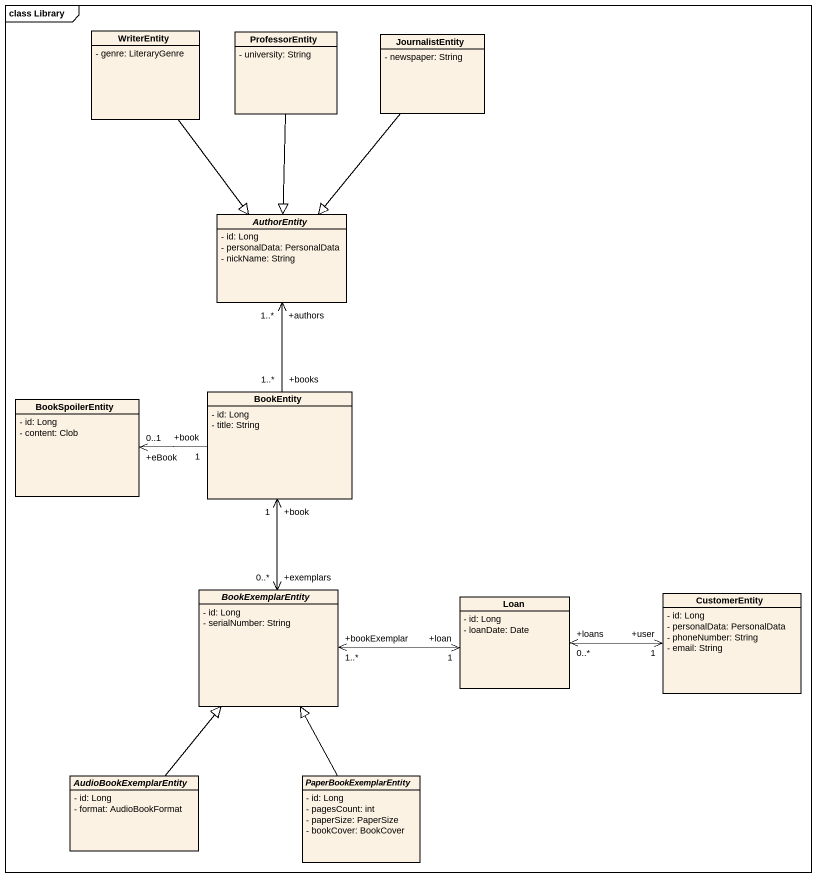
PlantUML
@startuml
mainframe class Library
hide circle
hide empty members
skinparam classAttributeIconSize 0
class WriterEntity {
  - genre: LiteraryGenre
}
class ProfessorEntity {
  - university: String
}
class JournalistEntity {
  - newspaper: String
}
abstract class AuthorEntity {
  - id: Long
  - personalData: PersonalData
  - nickName: String
}
class BookSpoilerEntity {
  - id: Long
  - content: Clob
}
class BookEntity {
  - id: Long
  - title: String
}
abstract class BookExemplarEntity {
  - id: Long
  - serialNumber: String
}
class Loan {
  - id: Long
  - loanDate: Date
}
class CustomerEntity {
  - id: Long
  - personalData: PersonalData
  - phoneNumber: String
  - email: String
}
abstract class AudioBookExemplarEntity {
  - id: Long
  - format: AudioBookFormat
}
abstract class PaperBookExemplarEntity {
  - id: Long
  - pagesCount: int
  - paperSize: PaperSize
  - bookCover: BookCover
}
WriterEntity --|> AuthorEntity
ProfessorEntity --|> AuthorEntity
JournalistEntity --|> AuthorEntity
BookEntity "+books\n1..*" -up-> "+authors\n1..*" AuthorEntity
BookEntity "+book\n1" -left-> "+eBook\n0..1" BookSpoilerEntity
BookExemplarEntity "+exemplars\n0..*" <-up-> "+book\n1" BookEntity
Loan "+loan\n1" <-left-> "+bookExemplar\n1..*" BookExemplarEntity
Loan "+loans\n0..*" <-right-> "+user\n1" CustomerEntity
AudioBookExemplarEntity -up-|> BookExemplarEntity
PaperBookExemplarEntity -up-|> BookExemplarEntity
@enduml
